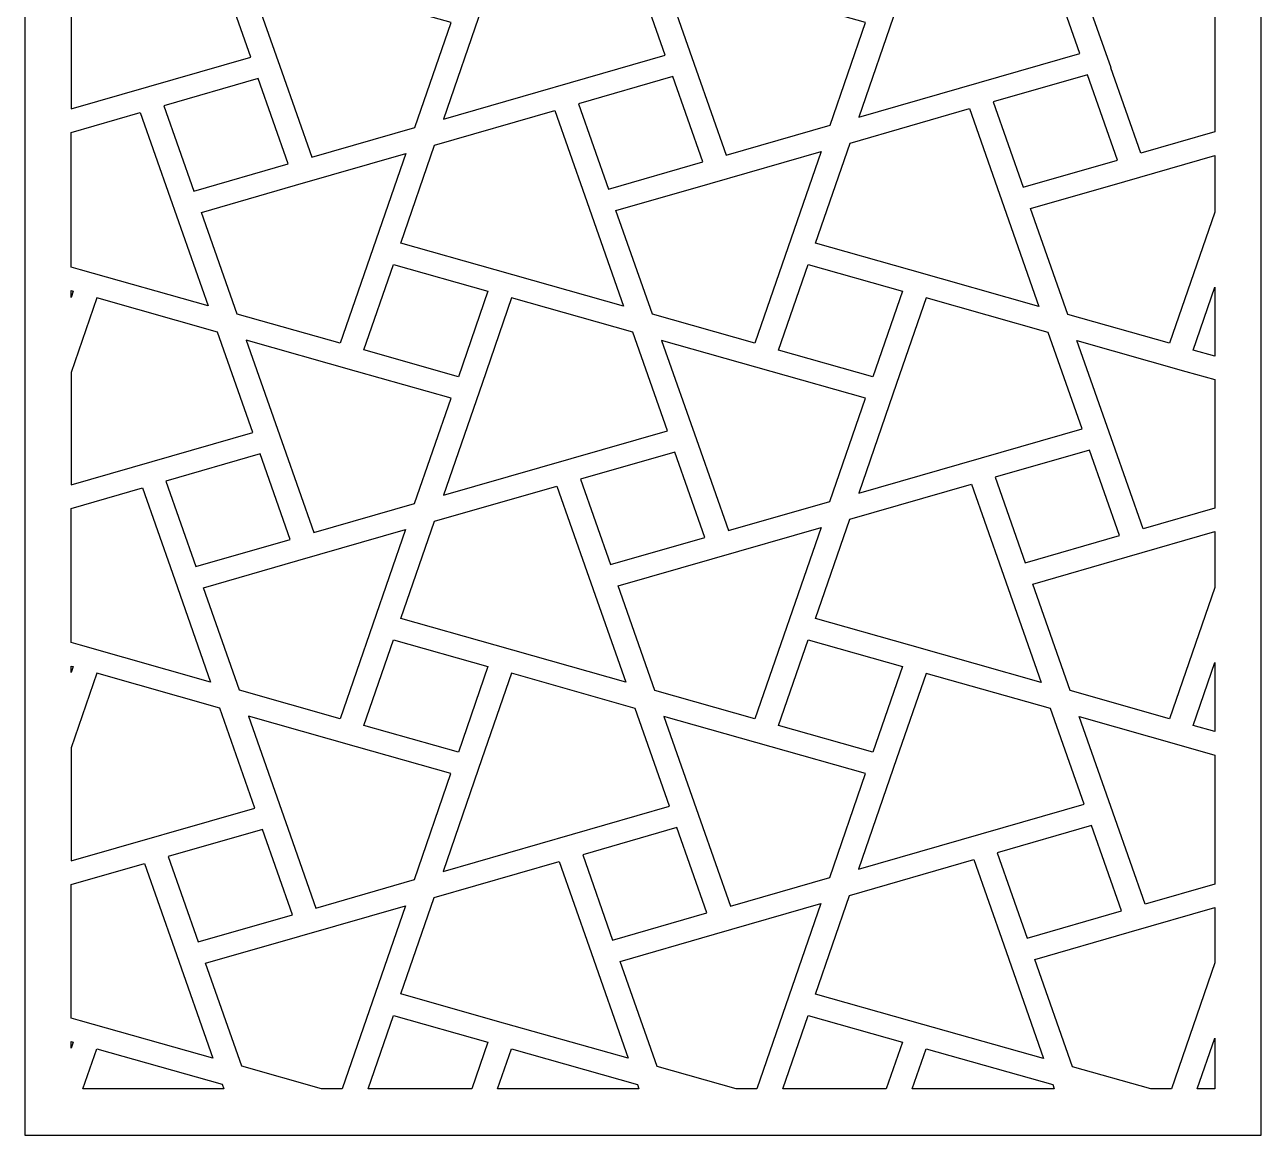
# Model space of a CAD drawing. Header units: centimetres. Extents: x 22.17 to 27, y -0.15 to 9.
# Drawn here: x 22.166 to 27, y -0.153 to 4.188 of the extents above; entities that cross this region are included whole.
import ezdxf

# ---------------------------------------------------------------- set-up
doc = ezdxf.new("R2010")
doc.units = ezdxf.units.CM
doc.header["$MEASUREMENT"] = 0
doc.layers.add('layer 1', color=7, linetype='Continuous')

msp = doc.modelspace()

# ---------------------------------------------------------------- linework, layer by layer
at = {"layer": 'layer 1', "color": 250}
for points, knots in [([(22.16623, -0.15276), (22.16623, -0.15276), (22.16623, -0.10333), (22.16623, -0.10333), (22.16623, -0.10333), (22.16623, -0.10333), (22.16623, 0.26172), (22.16623, 0.26172), (22.16623, 0.26172), (22.16623, 0.26172), (22.16623, 0.3568), (22.16623, 0.3568), (22.16623, 0.3568), (22.16623, 0.3568), (22.16623, 0.77526), (22.16623, 0.77526), (22.16623, 0.77526), (22.16623, 0.77526), (22.16623, 1.12919), (22.16623, 1.12919), (22.16623, 1.12919), (22.16623, 1.12919), (22.16623, 1.27306), (22.16623, 1.27306), (22.16623, 1.27306), (22.16623, 1.27306), (22.16623, 1.36427), (22.16623, 1.36427), (22.16623, 1.36427), (22.16623, 1.36427), (22.16623, 1.7291), (22.16623, 1.7291), (22.16623, 1.7291), (22.16623, 1.7291), (22.16623, 1.82413), (22.16623, 1.82413), (22.16623, 1.82413), (22.16623, 1.82413), (22.16623, 2.24503), (22.16623, 2.24503), (22.16623, 2.24503), (22.16623, 2.24503), (22.16623, 2.59707), (22.16623, 2.59707), (22.16623, 2.59707), (22.16623, 2.59707), (22.16623, 2.74019), (22.16623, 2.74019), (22.16623, 2.74019), (22.16623, 2.74019), (22.16623, 2.8316), (22.16623, 2.8316), (22.16623, 2.8316), (22.16623, 2.8316), (22.16623, 3.19648), (22.16623, 3.19648), (22.16623, 3.19648), (22.16623, 3.19648), (22.16623, 3.29142), (22.16623, 3.29142), (22.16623, 3.29142), (22.16623, 3.29142), (22.16623, 3.71458), (22.16623, 3.71458), (22.16623, 3.71458), (22.16623, 3.71458), (22.16623, 4.06454), (22.16623, 4.06454), (22.16623, 4.06454), (22.16623, 4.06454), (22.16623, 4.20776), (22.16623, 4.20776), (22.16623, 4.20776), (22.16623, 4.20776), (22.16623, 4.29885), (22.16623, 4.29885), (22.16623, 4.29885), (22.16623, 4.29885), (22.16623, 4.66385), (22.16623, 4.66385), (22.16623, 4.66385), (22.16623, 4.66385), (22.16623, 4.75893), (22.16623, 4.75893), (22.16623, 4.75893), (22.16623, 4.75893), (22.16623, 5.18455), (22.16623, 5.18455), (22.16623, 5.18455), (22.16623, 5.18455), (22.16623, 5.53186), (22.16623, 5.53186), (22.16623, 5.53186), (22.16623, 5.53186), (22.16623, 5.67516), (22.16623, 5.67516), (22.16623, 5.67516), (22.16623, 5.67516), (22.16623, 5.7664), (22.16623, 5.7664), (22.16623, 5.7664), (22.16623, 5.7664), (22.16623, 6.13115), (22.16623, 6.13115), (22.16623, 6.13115), (22.16623, 6.13115), (22.16623, 6.22638), (22.16623, 6.22638), (22.16623, 6.22638), (22.16623, 6.22638), (22.16623, 6.6541), (22.16623, 6.6541), (22.16623, 6.6541), (22.16623, 6.6541), (22.16623, 6.99869), (22.16623, 6.99869), (22.16623, 6.99869), (22.16623, 6.99869), (22.16623, 7.14261), (22.16623, 7.14261), (22.16623, 7.14261), (22.16623, 7.14261), (22.16623, 7.23379), (22.16623, 7.23379), (22.16623, 7.23379), (22.16623, 7.23379), (22.16623, 7.59864), (22.16623, 7.59864), (22.16623, 7.59864), (22.16623, 7.59864), (22.16623, 7.69366), (22.16623, 7.69366), (22.16623, 7.69366), (22.16623, 7.69366), (22.16623, 8.12407), (22.16623, 8.12407), (22.16623, 8.12407), (22.16623, 8.12407), (22.16623, 8.46601), (22.16623, 8.46601), (22.16623, 8.46601), (22.16623, 8.46601), (22.16623, 8.60998), (22.16623, 8.60998), (22.16623, 8.60998), (22.16623, 8.60998), (22.16623, 8.70122), (22.16623, 8.70122), (22.16623, 8.70122), (22.16623, 8.70122), (22.16623, 9.00077), (22.16623, 9.00077), (22.16623, 9.00077), (22.16623, 9.00077), (26.99977, 9.00077), (26.99977, 9.00077), (26.99977, 9.00077), (26.99977, 9.00077), (26.99977, 8.71055), (26.99977, 8.71055), (26.99977, 8.71055), (26.99977, 8.71055), (26.99977, 8.61886), (26.99977, 8.61886), (26.99977, 8.61886), (26.99977, 8.61886), (26.99977, 8.38246), (26.99977, 8.38246), (26.99977, 8.38246), (26.99977, 8.38246), (26.99977, 8.08891), (26.99977, 8.08891), (26.99977, 8.08891), (26.99977, 8.08891), (26.99977, 7.70438), (26.99977, 7.70438), (26.99977, 7.70438), (26.99977, 7.70438), (26.99977, 7.61284), (26.99977, 7.61284), (26.99977, 7.61284), (26.99977, 7.61284), (26.99977, 7.24316), (26.99977, 7.24316), (26.99977, 7.24316), (26.99977, 7.24316), (26.99977, 7.15163), (26.99977, 7.15163), (26.99977, 7.15163), (26.99977, 7.15163), (26.99977, 6.91528), (26.99977, 6.91528), (26.99977, 6.91528), (26.99977, 6.91528), (26.99977, 6.62165), (26.99977, 6.62165), (26.99977, 6.62165), (26.99977, 6.62165), (26.99977, 6.23686), (26.99977, 6.23686), (26.99977, 6.23686), (26.99977, 6.23686), (26.99977, 6.14559), (26.99977, 6.14559), (26.99977, 6.14559), (26.99977, 6.14559), (26.99977, 5.77581), (26.99977, 5.77581), (26.99977, 5.77581), (26.99977, 5.77581), (26.99977, 5.68406), (26.99977, 5.68406), (26.99977, 5.68406), (26.99977, 5.68406), (26.99977, 5.4479), (26.99977, 5.4479), (26.99977, 5.4479), (26.99977, 5.4479), (26.99977, 5.15446), (26.99977, 5.15446), (26.99977, 5.15446), (26.99977, 5.15446), (26.99977, 4.76954), (26.99977, 4.76954), (26.99977, 4.76954), (26.99977, 4.76954), (26.99977, 4.67812), (26.99977, 4.67812), (26.99977, 4.67812), (26.99977, 4.67812), (26.99977, 4.30858), (26.99977, 4.30858), (26.99977, 4.30858), (26.99977, 4.30858), (26.99977, 4.21673), (26.99977, 4.21673), (26.99977, 4.21673), (26.99977, 4.21673), (26.99977, 3.98074), (26.99977, 3.98074), (26.99977, 3.98074), (26.99977, 3.98074), (26.99977, 3.68724), (26.99977, 3.68724), (26.99977, 3.68724), (26.99977, 3.68724), (26.99977, 3.30216), (26.99977, 3.30216), (26.99977, 3.30216), (26.99977, 3.30216), (26.99977, 3.21065), (26.99977, 3.21065), (26.99977, 3.21065), (26.99977, 3.21065), (26.99977, 2.84103), (26.99977, 2.84103), (26.99977, 2.84103), (26.99977, 2.84103), (26.99977, 2.74949), (26.99977, 2.74949), (26.99977, 2.74949), (26.99977, 2.74949), (26.99977, 2.51344), (26.99977, 2.51344), (26.99977, 2.51344), (26.99977, 2.51344), (26.99977, 2.22), (26.99977, 2.22), (26.99977, 2.22), (26.99977, 2.22), (26.99977, 1.83465), (26.99977, 1.83465), (26.99977, 1.83465), (26.99977, 1.83465), (26.99977, 1.74346), (26.99977, 1.74346), (26.99977, 1.74346), (26.99977, 1.74346), (26.99977, 1.3736), (26.99977, 1.3736), (26.99977, 1.3736), (26.99977, 1.3736), (26.99977, 1.28193), (26.99977, 1.28193), (26.99977, 1.28193), (26.99977, 1.28193), (26.99977, 1.04618), (26.99977, 1.04618), (26.99977, 1.04618), (26.99977, 1.04618), (26.99977, 0.75299), (26.99977, 0.75299), (26.99977, 0.75299), (26.99977, 0.75299), (26.99977, 0.36727), (26.99977, 0.36727), (26.99977, 0.36727), (26.99977, 0.36727), (26.99977, 0.27598), (26.99977, 0.27598), (26.99977, 0.27598), (26.99977, 0.27598), (26.99977, -0.09355), (26.99977, -0.09355), (26.99977, -0.09355), (26.99977, -0.09355), (26.99977, -0.15276), (26.99977, -0.15276), (26.99977, -0.15276), (26.99977, -0.15276), (22.16623, -0.15276), (22.16623, -0.15276)], [0, 0, 0, 0, 0.0126582, 0.0126582, 0.0126582, 0.0126582, 0.0253165, 0.0253165, 0.0253165, 0.0253165, 0.0379747, 0.0379747, 0.0379747, 0.0379747, 0.0506329, 0.0506329, 0.0506329, 0.0506329, 0.0632911, 0.0632911, 0.0632911, 0.0632911, 0.0759494, 0.0759494, 0.0759494, 0.0759494, 0.0886076, 0.0886076, 0.0886076, 0.0886076, 0.1012658, 0.1012658, 0.1012658, 0.1012658, 0.1139241, 0.1139241, 0.1139241, 0.1139241, 0.1265823, 0.1265823, 0.1265823, 0.1265823, 0.1392405, 0.1392405, 0.1392405, 0.1392405, 0.1518987, 0.1518987, 0.1518987, 0.1518987, 0.164557, 0.164557, 0.164557, 0.164557, 0.1772152, 0.1772152, 0.1772152, 0.1772152, 0.1898734, 0.1898734, 0.1898734, 0.1898734, 0.2025316, 0.2025316, 0.2025316, 0.2025316, 0.2151899, 0.2151899, 0.2151899, 0.2151899, 0.2278481, 0.2278481, 0.2278481, 0.2278481, 0.2405063, 0.2405063, 0.2405063, 0.2405063, 0.2531646, 0.2531646, 0.2531646, 0.2531646, 0.2658228, 0.2658228, 0.2658228, 0.2658228, 0.278481, 0.278481, 0.278481, 0.278481, 0.2911392, 0.2911392, 0.2911392, 0.2911392, 0.3037975, 0.3037975, 0.3037975, 0.3037975, 0.3164557, 0.3164557, 0.3164557, 0.3164557, 0.3291139, 0.3291139, 0.3291139, 0.3291139, 0.3417722, 0.3417722, 0.3417722, 0.3417722, 0.3544304, 0.3544304, 0.3544304, 0.3544304, 0.3670886, 0.3670886, 0.3670886, 0.3670886, 0.3797468, 0.3797468, 0.3797468, 0.3797468, 0.3924051, 0.3924051, 0.3924051, 0.3924051, 0.4050633, 0.4050633, 0.4050633, 0.4050633, 0.4177215, 0.4177215, 0.4177215, 0.4177215, 0.4303797, 0.4303797, 0.4303797, 0.4303797, 0.443038, 0.443038, 0.443038, 0.443038, 0.4556962, 0.4556962, 0.4556962, 0.4556962, 0.4683544, 0.4683544, 0.4683544, 0.4683544, 0.4810127, 0.4810127, 0.4810127, 0.4810127, 0.4936709, 0.4936709, 0.4936709, 0.4936709, 0.5063291, 0.5063291, 0.5063291, 0.5063291, 0.5189873, 0.5189873, 0.5189873, 0.5189873, 0.5316456, 0.5316456, 0.5316456, 0.5316456, 0.5443038, 0.5443038, 0.5443038, 0.5443038, 0.556962, 0.556962, 0.556962, 0.556962, 0.5696203, 0.5696203, 0.5696203, 0.5696203, 0.5822785, 0.5822785, 0.5822785, 0.5822785, 0.5949367, 0.5949367, 0.5949367, 0.5949367, 0.6075949, 0.6075949, 0.6075949, 0.6075949, 0.6202532, 0.6202532, 0.6202532, 0.6202532, 0.6329114, 0.6329114, 0.6329114, 0.6329114, 0.6455696, 0.6455696, 0.6455696, 0.6455696, 0.6582278, 0.6582278, 0.6582278, 0.6582278, 0.6708861, 0.6708861, 0.6708861, 0.6708861, 0.6835443, 0.6835443, 0.6835443, 0.6835443, 0.6962025, 0.6962025, 0.6962025, 0.6962025, 0.7088608, 0.7088608, 0.7088608, 0.7088608, 0.721519, 0.721519, 0.721519, 0.721519, 0.7341772, 0.7341772, 0.7341772, 0.7341772, 0.7468354, 0.7468354, 0.7468354, 0.7468354, 0.7594937, 0.7594937, 0.7594937, 0.7594937, 0.7721519, 0.7721519, 0.7721519, 0.7721519, 0.7848101, 0.7848101, 0.7848101, 0.7848101, 0.7974684, 0.7974684, 0.7974684, 0.7974684, 0.8101266, 0.8101266, 0.8101266, 0.8101266, 0.8227848, 0.8227848, 0.8227848, 0.8227848, 0.835443, 0.835443, 0.835443, 0.835443, 0.8481013, 0.8481013, 0.8481013, 0.8481013, 0.8607595, 0.8607595, 0.8607595, 0.8607595, 0.8734177, 0.8734177, 0.8734177, 0.8734177, 0.8860759, 0.8860759, 0.8860759, 0.8860759, 0.8987342, 0.8987342, 0.8987342, 0.8987342, 0.9113924, 0.9113924, 0.9113924, 0.9113924, 0.9240506, 0.9240506, 0.9240506, 0.9240506, 0.9367089, 0.9367089, 0.9367089, 0.9367089, 0.9493671, 0.9493671, 0.9493671, 0.9493671, 0.9620253, 0.9620253, 0.9620253, 0.9620253, 0.9746835, 0.9746835, 0.9746835, 0.9746835, 1, 1, 1, 1]), ([(22.34749, 4.29586), (22.34749, 4.29586), (22.44811, 4.5874), (22.44811, 4.5874), (22.44811, 4.5874), (22.44811, 4.5874), (22.91024, 4.45675), (22.91024, 4.45675), (22.91024, 4.45675), (22.91024, 4.45675), (23.0494, 4.06079), (23.0494, 4.06079), (23.0494, 4.06079), (23.0494, 4.06079), (22.34749, 3.8586), (22.34749, 3.8586), (22.34749, 3.8586), (22.34749, 3.8586), (22.34749, 4.29586), (22.34749, 4.29586)], [0, 0, 0, 0, 0.1666667, 0.1666667, 0.1666667, 0.1666667, 0.3333333, 0.3333333, 0.3333333, 0.3333333, 0.5, 0.5, 0.5, 0.5, 0.6666667, 0.6666667, 0.6666667, 0.6666667, 1, 1, 1, 1]), ([(23.95353, 4.25321), (23.95353, 4.25321), (24.06888, 4.5874), (24.06888, 4.5874), (24.06888, 4.5874), (24.06888, 4.5874), (24.53395, 4.45586), (24.53395, 4.45586), (24.53395, 4.45586), (24.53395, 4.45586), (24.67016, 4.06813), (24.67016, 4.06813), (24.67016, 4.06813), (24.67016, 4.06813), (23.80382, 3.81882), (23.80382, 3.81882), (23.80382, 3.81882), (23.80382, 3.81882), (23.95353, 4.25321), (23.95353, 4.25321)], [0, 0, 0, 0, 0.1666667, 0.1666667, 0.1666667, 0.1666667, 0.3333333, 0.3333333, 0.3333333, 0.3333333, 0.5, 0.5, 0.5, 0.5, 0.6666667, 0.6666667, 0.6666667, 0.6666667, 1, 1, 1, 1]), ([(25.5743, 4.25321), (25.5743, 4.25321), (25.68989, 4.5874), (25.68989, 4.5874), (25.68989, 4.5874), (25.68989, 4.5874), (26.15742, 4.45497), (26.15742, 4.45497), (26.15742, 4.45497), (26.15742, 4.45497), (26.29068, 4.07568), (26.29068, 4.07568), (26.29068, 4.07568), (26.29068, 4.07568), (25.42729, 3.82704), (25.42729, 3.82704), (25.42729, 3.82704), (25.42729, 3.82704), (25.5743, 4.25321), (25.5743, 4.25321)], [0, 0, 0, 0, 0.1666667, 0.1666667, 0.1666667, 0.1666667, 0.3333333, 0.3333333, 0.3333333, 0.3333333, 0.5, 0.5, 0.5, 0.5, 0.6666667, 0.6666667, 0.6666667, 0.6666667, 1, 1, 1, 1]), ([(23.46342, 4.30032), (23.46342, 4.30032), (23.83254, 4.19589), (23.83254, 4.19589), (23.83254, 4.19589), (23.83254, 4.19589), (23.69117, 3.78638), (23.69117, 3.78638), (23.69117, 3.78638), (23.69117, 3.78638), (23.28819, 3.67018), (23.28819, 3.67018), (23.28819, 3.67018), (23.28819, 3.67018), (23.17088, 4.00391), (23.17088, 4.00391), (23.17088, 4.00391), (23.17088, 4.00391), (23.02289, 4.42497), (23.02289, 4.42497), (23.02289, 4.42497), (23.02289, 4.42497), (23.46342, 4.3001), (23.46342, 4.3001), (23.46342, 4.3001), (23.46342, 4.3001), (23.46342, 4.30032), (23.46342, 4.30032)], [0, 0, 0, 0, 0.125, 0.125, 0.125, 0.125, 0.25, 0.25, 0.25, 0.25, 0.375, 0.375, 0.375, 0.375, 0.5, 0.5, 0.5, 0.5, 0.625, 0.625, 0.625, 0.625, 0.75, 0.75, 0.75, 0.75, 1, 1, 1, 1]), ([(25.08394, 4.30032), (25.08394, 4.30032), (25.4533, 4.19589), (25.4533, 4.19589), (25.4533, 4.19589), (25.4533, 4.19589), (25.31464, 3.79483), (25.31464, 3.79483), (25.31464, 3.79483), (25.31464, 3.79483), (24.90871, 3.67773), (24.90871, 3.67773), (24.90871, 3.67773), (24.90871, 3.67773), (24.7914, 4.01124), (24.7914, 4.01124), (24.7914, 4.01124), (24.7914, 4.01124), (24.6466, 4.42408), (24.6466, 4.42408), (24.6466, 4.42408), (24.6466, 4.42408), (25.08394, 4.30032), (25.08394, 4.30032)], [0, 0, 0, 0, 0.1428571, 0.1428571, 0.1428571, 0.1428571, 0.2857143, 0.2857143, 0.2857143, 0.2857143, 0.4285714, 0.4285714, 0.4285714, 0.4285714, 0.5714286, 0.5714286, 0.5714286, 0.5714286, 0.7142857, 0.7142857, 0.7142857, 0.7142857, 1, 1, 1, 1]), ([(26.81852, 4.26812), (26.81852, 4.26812), (26.70495, 4.30032), (26.70495, 4.30032), (26.70495, 4.30032), (26.70495, 4.30032), (26.27031, 4.42319), (26.27031, 4.42319), (26.27031, 4.42319), (26.27031, 4.42319), (26.41241, 4.01902), (26.41241, 4.01902), (26.41241, 4.01902), (26.41241, 4.01902), (26.41216, 4.0188), (26.41216, 4.0188), (26.41216, 4.0188), (26.41216, 4.0188), (26.52923, 3.68528), (26.52923, 3.68528), (26.52923, 3.68528), (26.52923, 3.68528), (26.81852, 3.76855), (26.81852, 3.76855), (26.81852, 3.76855), (26.81852, 3.76855), (26.81852, 4.26812), (26.81852, 4.26812)], [0, 0, 0, 0, 0.125, 0.125, 0.125, 0.125, 0.25, 0.25, 0.25, 0.25, 0.375, 0.375, 0.375, 0.375, 0.5, 0.5, 0.5, 0.5, 0.625, 0.625, 0.625, 0.625, 0.75, 0.75, 0.75, 0.75, 1, 1, 1, 1]), ([(23.0786, 3.97747), (23.0786, 3.97747), (23.19591, 3.64373), (23.19591, 3.64373), (23.19591, 3.64373), (23.19591, 3.64373), (22.82729, 3.53752), (22.82729, 3.53752), (22.82729, 3.53752), (22.82729, 3.53752), (22.71022, 3.87126), (22.71022, 3.87126), (22.71022, 3.87126), (22.71022, 3.87126), (23.0786, 3.97747), (23.0786, 3.97747)], [0, 0, 0, 0, 0.2, 0.2, 0.2, 0.2, 0.4, 0.4, 0.4, 0.4, 0.6, 0.6, 0.6, 0.6, 1, 1, 1, 1]), ([(24.69937, 3.9848), (24.69937, 3.9848), (24.81643, 3.65129), (24.81643, 3.65129), (24.81643, 3.65129), (24.81643, 3.65129), (24.44805, 3.54508), (24.44805, 3.54508), (24.44805, 3.54508), (24.44805, 3.54508), (24.33074, 3.87859), (24.33074, 3.87859), (24.33074, 3.87859), (24.33074, 3.87859), (24.69937, 3.9848), (24.69937, 3.9848)], [0, 0, 0, 0, 0.2, 0.2, 0.2, 0.2, 0.4, 0.4, 0.4, 0.4, 0.6, 0.6, 0.6, 0.6, 1, 1, 1, 1]), ([(26.31989, 3.99236), (26.31989, 3.99236), (26.4372, 3.65862), (26.4372, 3.65862), (26.4372, 3.65862), (26.4372, 3.65862), (26.06882, 3.55263), (26.06882, 3.55263), (26.06882, 3.55263), (26.06882, 3.55263), (25.95151, 3.88637), (25.95151, 3.88637), (25.95151, 3.88637), (25.95151, 3.88637), (26.31989, 3.99236), (26.31989, 3.99236)], [0, 0, 0, 0, 0.2, 0.2, 0.2, 0.2, 0.4, 0.4, 0.4, 0.4, 0.6, 0.6, 0.6, 0.6, 1, 1, 1, 1]), ([(22.34749, 3.24025), (22.34749, 3.24025), (22.38455, 3.22978), (22.38455, 3.22978), (22.38455, 3.22978), (22.38455, 3.22978), (22.88349, 3.08869), (22.88349, 3.08869), (22.88349, 3.08869), (22.88349, 3.08869), (22.73526, 3.51108), (22.73526, 3.51108), (22.73526, 3.51108), (22.73526, 3.51108), (22.61795, 3.84482), (22.61795, 3.84482), (22.61795, 3.84482), (22.61795, 3.84482), (22.34749, 3.76684), (22.34749, 3.76684), (22.34749, 3.76684), (22.34749, 3.76684), (22.34749, 3.24025), (22.34749, 3.24025)], [0, 0, 0, 0, 0.1428571, 0.1428571, 0.1428571, 0.1428571, 0.2857143, 0.2857143, 0.2857143, 0.2857143, 0.4285714, 0.4285714, 0.4285714, 0.4285714, 0.5714286, 0.5714286, 0.5714286, 0.5714286, 0.7142857, 0.7142857, 0.7142857, 0.7142857, 1, 1, 1, 1]), ([(24.00556, 3.22978), (24.00556, 3.22978), (24.5072, 3.0878), (24.5072, 3.0878), (24.5072, 3.0878), (24.5072, 3.0878), (24.35578, 3.51864), (24.35578, 3.51864), (24.35578, 3.51864), (24.35578, 3.51864), (24.23871, 3.85215), (24.23871, 3.85215), (24.23871, 3.85215), (24.23871, 3.85215), (23.76848, 3.71661), (23.76848, 3.71661), (23.76848, 3.71661), (23.76848, 3.71661), (23.63644, 3.33422), (23.63644, 3.33422), (23.63644, 3.33422), (23.63644, 3.33422), (24.00556, 3.22978), (24.00556, 3.22978)], [0, 0, 0, 0, 0.1428571, 0.1428571, 0.1428571, 0.1428571, 0.2857143, 0.2857143, 0.2857143, 0.2857143, 0.4285714, 0.4285714, 0.4285714, 0.4285714, 0.5714286, 0.5714286, 0.5714286, 0.5714286, 0.7142857, 0.7142857, 0.7142857, 0.7142857, 1, 1, 1, 1]), ([(25.62632, 3.22978), (25.62632, 3.22978), (26.13091, 3.08691), (26.13091, 3.08691), (26.13091, 3.08691), (26.13091, 3.08691), (25.97679, 3.52597), (25.97679, 3.52597), (25.97679, 3.52597), (25.97679, 3.52597), (25.85947, 3.85971), (25.85947, 3.85971), (25.85947, 3.85971), (25.85947, 3.85971), (25.39219, 3.72528), (25.39219, 3.72528), (25.39219, 3.72528), (25.39219, 3.72528), (25.25697, 3.33422), (25.25697, 3.33422), (25.25697, 3.33422), (25.25697, 3.33422), (25.62632, 3.22978), (25.62632, 3.22978)], [0, 0, 0, 0, 0.1428571, 0.1428571, 0.1428571, 0.1428571, 0.2857143, 0.2857143, 0.2857143, 0.2857143, 0.4285714, 0.4285714, 0.4285714, 0.4285714, 0.5714286, 0.5714286, 0.5714286, 0.5714286, 0.7142857, 0.7142857, 0.7142857, 0.7142857, 1, 1, 1, 1]), ([(22.99639, 3.05669), (22.99639, 3.05669), (23.39986, 2.94249), (23.39986, 2.94249), (23.39986, 2.94249), (23.39986, 2.94249), (23.65608, 3.6844), (23.65608, 3.6844), (23.65608, 3.6844), (23.65608, 3.6844), (23.22512, 3.56019), (23.22512, 3.56019), (23.22512, 3.56019), (23.22512, 3.56019), (22.85674, 3.4542), (22.85674, 3.4542), (22.85674, 3.4542), (22.85674, 3.4542), (22.99639, 3.05669), (22.99639, 3.05669)], [0, 0, 0, 0, 0.1666667, 0.1666667, 0.1666667, 0.1666667, 0.3333333, 0.3333333, 0.3333333, 0.3333333, 0.5, 0.5, 0.5, 0.5, 0.6666667, 0.6666667, 0.6666667, 0.6666667, 1, 1, 1, 1]), ([(24.61985, 3.05581), (24.61985, 3.05581), (25.02062, 2.94249), (25.02062, 2.94249), (25.02062, 2.94249), (25.02062, 2.94249), (25.27979, 3.69284), (25.27979, 3.69284), (25.27979, 3.69284), (25.27979, 3.69284), (24.84588, 3.56774), (24.84588, 3.56774), (24.84588, 3.56774), (24.84588, 3.56774), (24.47726, 3.46176), (24.47726, 3.46176), (24.47726, 3.46176), (24.47726, 3.46176), (24.61985, 3.05581), (24.61985, 3.05581)], [0, 0, 0, 0, 0.1666667, 0.1666667, 0.1666667, 0.1666667, 0.3333333, 0.3333333, 0.3333333, 0.3333333, 0.5, 0.5, 0.5, 0.5, 0.6666667, 0.6666667, 0.6666667, 0.6666667, 1, 1, 1, 1]), ([(26.24356, 3.05492), (26.24356, 3.05492), (26.64139, 2.94249), (26.64139, 2.94249), (26.64139, 2.94249), (26.64139, 2.94249), (26.81852, 3.45559), (26.81852, 3.45559), (26.81852, 3.45559), (26.81852, 3.45559), (26.81852, 3.67667), (26.81852, 3.67667), (26.81852, 3.67667), (26.81852, 3.67667), (26.4664, 3.5753), (26.4664, 3.5753), (26.4664, 3.5753), (26.4664, 3.5753), (26.09803, 3.46909), (26.09803, 3.46909), (26.09803, 3.46909), (26.09803, 3.46909), (26.24356, 3.05492), (26.24356, 3.05492)], [0, 0, 0, 0, 0.1428571, 0.1428571, 0.1428571, 0.1428571, 0.2857143, 0.2857143, 0.2857143, 0.2857143, 0.4285714, 0.4285714, 0.4285714, 0.4285714, 0.5714286, 0.5714286, 0.5714286, 0.5714286, 0.7142857, 0.7142857, 0.7142857, 0.7142857, 1, 1, 1, 1]), ([(23.86125, 2.81184), (23.86125, 2.81184), (23.9766, 3.14624), (23.9766, 3.14624), (23.9766, 3.14624), (23.9766, 3.14624), (23.60749, 3.25067), (23.60749, 3.25067), (23.60749, 3.25067), (23.60749, 3.25067), (23.49214, 2.91649), (23.49214, 2.91649), (23.49214, 2.91649), (23.49214, 2.91649), (23.86125, 2.81184), (23.86125, 2.81184)], [0, 0, 0, 0, 0.2, 0.2, 0.2, 0.2, 0.4, 0.4, 0.4, 0.4, 0.6, 0.6, 0.6, 0.6, 1, 1, 1, 1]), ([(25.48202, 2.81184), (25.48202, 2.81184), (25.59736, 3.14602), (25.59736, 3.14602), (25.59736, 3.14602), (25.59736, 3.14602), (25.22825, 3.25067), (25.22825, 3.25067), (25.22825, 3.25067), (25.22825, 3.25067), (25.1129, 2.91627), (25.1129, 2.91627), (25.1129, 2.91627), (25.1129, 2.91627), (25.48202, 2.81184), (25.48202, 2.81184)], [0, 0, 0, 0, 0.2, 0.2, 0.2, 0.2, 0.4, 0.4, 0.4, 0.4, 0.6, 0.6, 0.6, 0.6, 1, 1, 1, 1]), ([(22.34749, 3.1221), (22.34749, 3.1221), (22.35584, 3.14624), (22.35584, 3.14624), (22.35584, 3.14624), (22.35584, 3.14624), (22.34749, 3.14845), (22.34749, 3.14845), (22.34749, 3.14845), (22.34749, 3.14845), (22.34749, 3.1221), (22.34749, 3.1221)], [0, 0, 0, 0, 0.25, 0.25, 0.25, 0.25, 0.5, 0.5, 0.5, 0.5, 1, 1, 1, 1]), ([(26.81852, 3.16156), (26.81852, 3.16156), (26.73367, 2.91627), (26.73367, 2.91627), (26.73367, 2.91627), (26.73367, 2.91627), (26.81852, 2.89228), (26.81852, 2.89228), (26.81852, 2.89228), (26.81852, 2.89228), (26.81852, 3.16156), (26.81852, 3.16156)], [0, 0, 0, 0, 0.25, 0.25, 0.25, 0.25, 0.5, 0.5, 0.5, 0.5, 1, 1, 1, 1]), ([(22.34749, 2.82849), (22.34749, 2.82849), (22.44811, 3.12002), (22.44811, 3.12002), (22.44811, 3.12002), (22.44811, 3.12002), (22.91932, 2.9867), (22.91932, 2.9867), (22.91932, 2.9867), (22.91932, 2.9867), (23.05749, 2.59364), (23.05749, 2.59364), (23.05749, 2.59364), (23.05749, 2.59364), (22.34749, 2.38907), (22.34749, 2.38907), (22.34749, 2.38907), (22.34749, 2.38907), (22.34749, 2.82849), (22.34749, 2.82849)], [0, 0, 0, 0, 0.1666667, 0.1666667, 0.1666667, 0.1666667, 0.3333333, 0.3333333, 0.3333333, 0.3333333, 0.5, 0.5, 0.5, 0.5, 0.6666667, 0.6666667, 0.6666667, 0.6666667, 1, 1, 1, 1]), ([(23.95377, 2.78584), (23.95377, 2.78584), (24.06888, 3.12002), (24.06888, 3.12002), (24.06888, 3.12002), (24.06888, 3.12002), (24.54303, 2.98581), (24.54303, 2.98581), (24.54303, 2.98581), (24.54303, 2.98581), (24.67826, 2.60097), (24.67826, 2.60097), (24.67826, 2.60097), (24.67826, 2.60097), (23.8026, 2.34878), (23.8026, 2.34878), (23.8026, 2.34878), (23.8026, 2.34878), (23.95377, 2.78584), (23.95377, 2.78584)], [0, 0, 0, 0, 0.1666667, 0.1666667, 0.1666667, 0.1666667, 0.3333333, 0.3333333, 0.3333333, 0.3333333, 0.5, 0.5, 0.5, 0.5, 0.6666667, 0.6666667, 0.6666667, 0.6666667, 1, 1, 1, 1]), ([(25.5743, 2.78584), (25.5743, 2.78584), (25.68964, 3.12002), (25.68964, 3.12002), (25.68964, 3.12002), (25.68964, 3.12002), (26.16674, 2.98493), (26.16674, 2.98493), (26.16674, 2.98493), (26.16674, 2.98493), (26.29902, 2.6083), (26.29902, 2.6083), (26.29902, 2.6083), (26.29902, 2.6083), (25.42631, 2.357), (25.42631, 2.357), (25.42631, 2.357), (25.42631, 2.357), (25.5743, 2.78584), (25.5743, 2.78584)], [0, 0, 0, 0, 0.1666667, 0.1666667, 0.1666667, 0.1666667, 0.3333333, 0.3333333, 0.3333333, 0.3333333, 0.5, 0.5, 0.5, 0.5, 0.6666667, 0.6666667, 0.6666667, 0.6666667, 1, 1, 1, 1]), ([(23.46318, 2.83272), (23.46318, 2.83272), (23.83254, 2.72829), (23.83254, 2.72829), (23.83254, 2.72829), (23.83254, 2.72829), (23.69019, 2.31634), (23.69019, 2.31634), (23.69019, 2.31634), (23.69019, 2.31634), (23.29629, 2.20302), (23.29629, 2.20302), (23.29629, 2.20302), (23.29629, 2.20302), (23.17898, 2.53654), (23.17898, 2.53654), (23.17898, 2.53654), (23.17898, 2.53654), (23.03197, 2.95493), (23.03197, 2.95493), (23.03197, 2.95493), (23.03197, 2.95493), (23.46318, 2.83272), (23.46318, 2.83272)], [0, 0, 0, 0, 0.1428571, 0.1428571, 0.1428571, 0.1428571, 0.2857143, 0.2857143, 0.2857143, 0.2857143, 0.4285714, 0.4285714, 0.4285714, 0.4285714, 0.5714286, 0.5714286, 0.5714286, 0.5714286, 0.7142857, 0.7142857, 0.7142857, 0.7142857, 1, 1, 1, 1]), ([(25.08394, 2.83272), (25.08394, 2.83272), (25.45306, 2.72851), (25.45306, 2.72851), (25.45306, 2.72851), (25.45306, 2.72851), (25.31366, 2.32456), (25.31366, 2.32456), (25.31366, 2.32456), (25.31366, 2.32456), (24.91681, 2.21035), (24.91681, 2.21035), (24.91681, 2.21035), (24.91681, 2.21035), (24.79974, 2.54409), (24.79974, 2.54409), (24.79974, 2.54409), (24.79974, 2.54409), (24.65568, 2.95404), (24.65568, 2.95404), (24.65568, 2.95404), (24.65568, 2.95404), (25.08394, 2.83272), (25.08394, 2.83272)], [0, 0, 0, 0, 0.1428571, 0.1428571, 0.1428571, 0.1428571, 0.2857143, 0.2857143, 0.2857143, 0.2857143, 0.4285714, 0.4285714, 0.4285714, 0.4285714, 0.5714286, 0.5714286, 0.5714286, 0.5714286, 0.7142857, 0.7142857, 0.7142857, 0.7142857, 1, 1, 1, 1]), ([(26.81852, 2.80066), (26.81852, 2.80066), (26.70495, 2.83272), (26.70495, 2.83272), (26.70495, 2.83272), (26.70495, 2.83272), (26.27939, 2.95315), (26.27939, 2.95315), (26.27939, 2.95315), (26.27939, 2.95315), (26.42051, 2.55142), (26.42051, 2.55142), (26.42051, 2.55142), (26.42051, 2.55142), (26.53782, 2.21769), (26.53782, 2.21769), (26.53782, 2.21769), (26.53782, 2.21769), (26.81852, 2.29854), (26.81852, 2.29854), (26.81852, 2.29854), (26.81852, 2.29854), (26.81852, 2.80066), (26.81852, 2.80066)], [0, 0, 0, 0, 0.1428571, 0.1428571, 0.1428571, 0.1428571, 0.2857143, 0.2857143, 0.2857143, 0.2857143, 0.4285714, 0.4285714, 0.4285714, 0.4285714, 0.5714286, 0.5714286, 0.5714286, 0.5714286, 0.7142857, 0.7142857, 0.7142857, 0.7142857, 1, 1, 1, 1]), ([(24.70747, 2.51743), (24.70747, 2.51743), (24.82478, 2.18369), (24.82478, 2.18369), (24.82478, 2.18369), (24.82478, 2.18369), (24.45615, 2.0777), (24.45615, 2.0777), (24.45615, 2.0777), (24.45615, 2.0777), (24.33884, 2.41144), (24.33884, 2.41144), (24.33884, 2.41144), (24.33884, 2.41144), (24.70747, 2.51743), (24.70747, 2.51743)], [0, 0, 0, 0, 0.2, 0.2, 0.2, 0.2, 0.4, 0.4, 0.4, 0.4, 0.6, 0.6, 0.6, 0.6, 1, 1, 1, 1]), ([(26.32848, 2.52498), (26.32848, 2.52498), (26.44554, 2.19124), (26.44554, 2.19124), (26.44554, 2.19124), (26.44554, 2.19124), (26.07716, 2.08503), (26.07716, 2.08503), (26.07716, 2.08503), (26.07716, 2.08503), (25.95985, 2.41877), (25.95985, 2.41877), (25.95985, 2.41877), (25.95985, 2.41877), (26.32848, 2.52498), (26.32848, 2.52498)], [0, 0, 0, 0, 0.2, 0.2, 0.2, 0.2, 0.4, 0.4, 0.4, 0.4, 0.6, 0.6, 0.6, 0.6, 1, 1, 1, 1]), ([(23.08695, 2.51009), (23.08695, 2.51009), (23.20401, 2.17636), (23.20401, 2.17636), (23.20401, 2.17636), (23.20401, 2.17636), (22.83539, 2.07037), (22.83539, 2.07037), (22.83539, 2.07037), (22.83539, 2.07037), (22.71832, 2.40388), (22.71832, 2.40388), (22.71832, 2.40388), (22.71832, 2.40388), (23.08695, 2.51009), (23.08695, 2.51009)], [0, 0, 0, 0, 0.2, 0.2, 0.2, 0.2, 0.4, 0.4, 0.4, 0.4, 0.6, 0.6, 0.6, 0.6, 1, 1, 1, 1]), ([(22.34749, 1.7727), (22.34749, 1.7727), (22.38455, 1.76219), (22.38455, 1.76219), (22.38455, 1.76219), (22.38455, 1.76219), (22.89282, 1.61865), (22.89282, 1.61865), (22.89282, 1.61865), (22.89282, 1.61865), (22.74336, 2.04371), (22.74336, 2.04371), (22.74336, 2.04371), (22.74336, 2.04371), (22.62604, 2.37744), (22.62604, 2.37744), (22.62604, 2.37744), (22.62604, 2.37744), (22.34749, 2.29723), (22.34749, 2.29723), (22.34749, 2.29723), (22.34749, 2.29723), (22.34749, 1.7727), (22.34749, 1.7727)], [0, 0, 0, 0, 0.1428571, 0.1428571, 0.1428571, 0.1428571, 0.2857143, 0.2857143, 0.2857143, 0.2857143, 0.4285714, 0.4285714, 0.4285714, 0.4285714, 0.5714286, 0.5714286, 0.5714286, 0.5714286, 0.7142857, 0.7142857, 0.7142857, 0.7142857, 1, 1, 1, 1]), ([(24.00556, 1.76219), (24.00556, 1.76219), (24.51628, 1.61776), (24.51628, 1.61776), (24.51628, 1.61776), (24.51628, 1.61776), (24.36387, 2.05104), (24.36387, 2.05104), (24.36387, 2.05104), (24.36387, 2.05104), (24.24681, 2.38478), (24.24681, 2.38478), (24.24681, 2.38478), (24.24681, 2.38478), (23.7675, 2.24679), (23.7675, 2.24679), (23.7675, 2.24679), (23.7675, 2.24679), (23.63644, 1.86684), (23.63644, 1.86684), (23.63644, 1.86684), (23.63644, 1.86684), (24.00556, 1.76219), (24.00556, 1.76219)], [0, 0, 0, 0, 0.1428571, 0.1428571, 0.1428571, 0.1428571, 0.2857143, 0.2857143, 0.2857143, 0.2857143, 0.4285714, 0.4285714, 0.4285714, 0.4285714, 0.5714286, 0.5714286, 0.5714286, 0.5714286, 0.7142857, 0.7142857, 0.7142857, 0.7142857, 1, 1, 1, 1]), ([(25.62632, 1.76219), (25.62632, 1.76219), (25.62608, 1.76241), (25.62608, 1.76241), (25.62608, 1.76241), (25.62608, 1.76241), (26.13999, 1.61709), (26.13999, 1.61709), (26.13999, 1.61709), (26.13999, 1.61709), (25.98489, 2.05859), (25.98489, 2.05859), (25.98489, 2.05859), (25.98489, 2.05859), (25.86757, 2.39233), (25.86757, 2.39233), (25.86757, 2.39233), (25.86757, 2.39233), (25.39096, 2.25501), (25.39096, 2.25501), (25.39096, 2.25501), (25.39096, 2.25501), (25.25697, 1.86662), (25.25697, 1.86662), (25.25697, 1.86662), (25.25697, 1.86662), (25.62632, 1.76219), (25.62632, 1.76219)], [0, 0, 0, 0, 0.125, 0.125, 0.125, 0.125, 0.25, 0.25, 0.25, 0.25, 0.375, 0.375, 0.375, 0.375, 0.5, 0.5, 0.5, 0.5, 0.625, 0.625, 0.625, 0.625, 0.75, 0.75, 0.75, 0.75, 1, 1, 1, 1]), ([(23.00522, 1.58687), (23.00522, 1.58687), (23.39961, 1.47511), (23.39961, 1.47511), (23.39961, 1.47511), (23.39961, 1.47511), (23.6551, 2.21435), (23.6551, 2.21435), (23.6551, 2.21435), (23.6551, 2.21435), (23.23346, 2.09303), (23.23346, 2.09303), (23.23346, 2.09303), (23.23346, 2.09303), (22.86484, 1.98683), (22.86484, 1.98683), (22.86484, 1.98683), (22.86484, 1.98683), (23.00522, 1.58687), (23.00522, 1.58687)], [0, 0, 0, 0, 0.1666667, 0.1666667, 0.1666667, 0.1666667, 0.3333333, 0.3333333, 0.3333333, 0.3333333, 0.5, 0.5, 0.5, 0.5, 0.6666667, 0.6666667, 0.6666667, 0.6666667, 1, 1, 1, 1]), ([(24.62893, 1.58599), (24.62893, 1.58599), (25.02062, 1.47511), (25.02062, 1.47511), (25.02062, 1.47511), (25.02062, 1.47511), (25.27881, 2.22257), (25.27881, 2.22257), (25.27881, 2.22257), (25.27881, 2.22257), (24.85398, 2.10037), (24.85398, 2.10037), (24.85398, 2.10037), (24.85398, 2.10037), (24.48536, 1.99416), (24.48536, 1.99416), (24.48536, 1.99416), (24.48536, 1.99416), (24.62893, 1.58599), (24.62893, 1.58599)], [0, 0, 0, 0, 0.1666667, 0.1666667, 0.1666667, 0.1666667, 0.3333333, 0.3333333, 0.3333333, 0.3333333, 0.5, 0.5, 0.5, 0.5, 0.6666667, 0.6666667, 0.6666667, 0.6666667, 1, 1, 1, 1]), ([(26.25264, 1.5851), (26.25264, 1.5851), (26.64139, 1.47511), (26.64139, 1.47511), (26.64139, 1.47511), (26.64139, 1.47511), (26.81852, 1.98818), (26.81852, 1.98818), (26.81852, 1.98818), (26.81852, 1.98818), (26.81852, 2.20667), (26.81852, 2.20667), (26.81852, 2.20667), (26.81852, 2.20667), (26.47499, 2.1077), (26.47499, 2.1077), (26.47499, 2.1077), (26.47499, 2.1077), (26.10637, 2.00171), (26.10637, 2.00171), (26.10637, 2.00171), (26.10637, 2.00171), (26.25264, 1.5851), (26.25264, 1.5851)], [0, 0, 0, 0, 0.1428571, 0.1428571, 0.1428571, 0.1428571, 0.2857143, 0.2857143, 0.2857143, 0.2857143, 0.4285714, 0.4285714, 0.4285714, 0.4285714, 0.5714286, 0.5714286, 0.5714286, 0.5714286, 0.7142857, 0.7142857, 0.7142857, 0.7142857, 1, 1, 1, 1]), ([(23.86125, 1.34468), (23.86125, 1.34468), (23.9766, 1.67886), (23.9766, 1.67886), (23.9766, 1.67886), (23.9766, 1.67886), (23.60749, 1.78329), (23.60749, 1.78329), (23.60749, 1.78329), (23.60749, 1.78329), (23.49214, 1.44911), (23.49214, 1.44911), (23.49214, 1.44911), (23.49214, 1.44911), (23.86125, 1.34468), (23.86125, 1.34468)], [0, 0, 0, 0, 0.2, 0.2, 0.2, 0.2, 0.4, 0.4, 0.4, 0.4, 0.6, 0.6, 0.6, 0.6, 1, 1, 1, 1]), ([(25.48202, 1.34446), (25.48202, 1.34446), (25.59736, 1.67886), (25.59736, 1.67886), (25.59736, 1.67886), (25.59736, 1.67886), (25.22825, 1.78329), (25.22825, 1.78329), (25.22825, 1.78329), (25.22825, 1.78329), (25.11266, 1.44911), (25.11266, 1.44911), (25.11266, 1.44911), (25.11266, 1.44911), (25.48202, 1.34446), (25.48202, 1.34446)], [0, 0, 0, 0, 0.2, 0.2, 0.2, 0.2, 0.4, 0.4, 0.4, 0.4, 0.6, 0.6, 0.6, 0.6, 1, 1, 1, 1]), ([(26.81852, 1.69487), (26.81852, 1.69487), (26.73367, 1.44889), (26.73367, 1.44889), (26.73367, 1.44889), (26.73367, 1.44889), (26.81852, 1.42489), (26.81852, 1.42489), (26.81852, 1.42489), (26.81852, 1.42489), (26.81852, 1.69487), (26.81852, 1.69487)], [0, 0, 0, 0, 0.25, 0.25, 0.25, 0.25, 0.5, 0.5, 0.5, 0.5, 1, 1, 1, 1]), ([(22.34749, 1.65534), (22.34749, 1.65534), (22.35559, 1.67886), (22.35559, 1.67886), (22.35559, 1.67886), (22.35559, 1.67886), (22.34749, 1.68101), (22.34749, 1.68101), (22.34749, 1.68101), (22.34749, 1.68101), (22.34749, 1.65534), (22.34749, 1.65534)], [0, 0, 0, 0, 0.25, 0.25, 0.25, 0.25, 0.5, 0.5, 0.5, 0.5, 1, 1, 1, 1]), ([(22.34749, 1.36176), (22.34749, 1.36176), (22.44811, 1.65287), (22.44811, 1.65287), (22.44811, 1.65287), (22.44811, 1.65287), (22.9284, 1.51666), (22.9284, 1.51666), (22.9284, 1.51666), (22.9284, 1.51666), (23.06584, 1.12604), (23.06584, 1.12604), (23.06584, 1.12604), (23.06584, 1.12604), (22.34749, 0.91926), (22.34749, 0.91926), (22.34749, 0.91926), (22.34749, 0.91926), (22.34749, 1.36176), (22.34749, 1.36176)], [0, 0, 0, 0, 0.1666667, 0.1666667, 0.1666667, 0.1666667, 0.3333333, 0.3333333, 0.3333333, 0.3333333, 0.5, 0.5, 0.5, 0.5, 0.6666667, 0.6666667, 0.6666667, 0.6666667, 1, 1, 1, 1]), ([(23.95353, 1.31846), (23.95353, 1.31846), (24.06888, 1.65287), (24.06888, 1.65287), (24.06888, 1.65287), (24.06888, 1.65287), (24.55211, 1.51577), (24.55211, 1.51577), (24.55211, 1.51577), (24.55211, 1.51577), (24.68636, 1.13337), (24.68636, 1.13337), (24.68636, 1.13337), (24.68636, 1.13337), (23.80161, 0.87852), (23.80161, 0.87852), (23.80161, 0.87852), (23.80161, 0.87852), (23.95353, 1.31846), (23.95353, 1.31846)], [0, 0, 0, 0, 0.1666667, 0.1666667, 0.1666667, 0.1666667, 0.3333333, 0.3333333, 0.3333333, 0.3333333, 0.5, 0.5, 0.5, 0.5, 0.6666667, 0.6666667, 0.6666667, 0.6666667, 1, 1, 1, 1]), ([(25.5743, 1.31846), (25.5743, 1.31846), (25.68964, 1.65264), (25.68964, 1.65264), (25.68964, 1.65264), (25.68964, 1.65264), (26.17582, 1.5151), (26.17582, 1.5151), (26.17582, 1.5151), (26.17582, 1.5151), (26.30712, 1.14115), (26.30712, 1.14115), (26.30712, 1.14115), (26.30712, 1.14115), (25.42532, 0.88718), (25.42532, 0.88718), (25.42532, 0.88718), (25.42532, 0.88718), (25.5743, 1.31846), (25.5743, 1.31846)], [0, 0, 0, 0, 0.1666667, 0.1666667, 0.1666667, 0.1666667, 0.3333333, 0.3333333, 0.3333333, 0.3333333, 0.5, 0.5, 0.5, 0.5, 0.6666667, 0.6666667, 0.6666667, 0.6666667, 1, 1, 1, 1]), ([(23.46318, 1.36557), (23.46318, 1.36557), (23.83229, 1.26091), (23.83229, 1.26091), (23.83229, 1.26091), (23.83229, 1.26091), (23.68921, 0.8463), (23.68921, 0.8463), (23.68921, 0.8463), (23.68921, 0.8463), (23.30439, 0.73542), (23.30439, 0.73542), (23.30439, 0.73542), (23.30439, 0.73542), (23.18708, 1.06916), (23.18708, 1.06916), (23.18708, 1.06916), (23.18708, 1.06916), (23.04105, 1.48489), (23.04105, 1.48489), (23.04105, 1.48489), (23.04105, 1.48489), (23.46318, 1.36557), (23.46318, 1.36557)], [0, 0, 0, 0, 0.1428571, 0.1428571, 0.1428571, 0.1428571, 0.2857143, 0.2857143, 0.2857143, 0.2857143, 0.4285714, 0.4285714, 0.4285714, 0.4285714, 0.5714286, 0.5714286, 0.5714286, 0.5714286, 0.7142857, 0.7142857, 0.7142857, 0.7142857, 1, 1, 1, 1]), ([(25.08394, 1.36534), (25.08394, 1.36534), (25.45306, 1.26091), (25.45306, 1.26091), (25.45306, 1.26091), (25.45306, 1.26091), (25.31268, 0.85474), (25.31268, 0.85474), (25.31268, 0.85474), (25.31268, 0.85474), (24.92491, 0.74298), (24.92491, 0.74298), (24.92491, 0.74298), (24.92491, 0.74298), (24.80784, 1.07649), (24.80784, 1.07649), (24.80784, 1.07649), (24.80784, 1.07649), (24.66476, 1.48422), (24.66476, 1.48422), (24.66476, 1.48422), (24.66476, 1.48422), (25.08394, 1.36534), (25.08394, 1.36534)], [0, 0, 0, 0, 0.1428571, 0.1428571, 0.1428571, 0.1428571, 0.2857143, 0.2857143, 0.2857143, 0.2857143, 0.4285714, 0.4285714, 0.4285714, 0.4285714, 0.5714286, 0.5714286, 0.5714286, 0.5714286, 0.7142857, 0.7142857, 0.7142857, 0.7142857, 1, 1, 1, 1]), ([(26.81852, 1.33322), (26.81852, 1.33322), (26.70495, 1.36534), (26.70495, 1.36534), (26.70495, 1.36534), (26.70495, 1.36534), (26.28847, 1.48333), (26.28847, 1.48333), (26.28847, 1.48333), (26.28847, 1.48333), (26.42861, 1.08427), (26.42861, 1.08427), (26.42861, 1.08427), (26.42861, 1.08427), (26.54592, 0.75053), (26.54592, 0.75053), (26.54592, 0.75053), (26.54592, 0.75053), (26.81852, 0.82902), (26.81852, 0.82902), (26.81852, 0.82902), (26.81852, 0.82902), (26.81852, 1.33322), (26.81852, 1.33322)], [0, 0, 0, 0, 0.1428571, 0.1428571, 0.1428571, 0.1428571, 0.2857143, 0.2857143, 0.2857143, 0.2857143, 0.4285714, 0.4285714, 0.4285714, 0.4285714, 0.5714286, 0.5714286, 0.5714286, 0.5714286, 0.7142857, 0.7142857, 0.7142857, 0.7142857, 1, 1, 1, 1]), ([(23.09504, 1.04272), (23.09504, 1.04272), (23.21236, 0.70898), (23.21236, 0.70898), (23.21236, 0.70898), (23.21236, 0.70898), (22.84373, 0.60277), (22.84373, 0.60277), (22.84373, 0.60277), (22.84373, 0.60277), (22.72642, 0.93651), (22.72642, 0.93651), (22.72642, 0.93651), (22.72642, 0.93651), (23.09504, 1.04272), (23.09504, 1.04272)], [0, 0, 0, 0, 0.2, 0.2, 0.2, 0.2, 0.4, 0.4, 0.4, 0.4, 0.6, 0.6, 0.6, 0.6, 1, 1, 1, 1]), ([(24.71581, 1.05005), (24.71581, 1.05005), (24.83288, 0.71654), (24.83288, 0.71654), (24.83288, 0.71654), (24.83288, 0.71654), (24.46425, 0.61033), (24.46425, 0.61033), (24.46425, 0.61033), (24.46425, 0.61033), (24.34719, 0.94384), (24.34719, 0.94384), (24.34719, 0.94384), (24.34719, 0.94384), (24.71581, 1.05005), (24.71581, 1.05005)], [0, 0, 0, 0, 0.2, 0.2, 0.2, 0.2, 0.4, 0.4, 0.4, 0.4, 0.6, 0.6, 0.6, 0.6, 1, 1, 1, 1]), ([(26.33657, 1.05761), (26.33657, 1.05761), (26.45389, 0.72387), (26.45389, 0.72387), (26.45389, 0.72387), (26.45389, 0.72387), (26.08526, 0.61788), (26.08526, 0.61788), (26.08526, 0.61788), (26.08526, 0.61788), (25.96795, 0.9514), (25.96795, 0.9514), (25.96795, 0.9514), (25.96795, 0.9514), (26.33657, 1.05761), (26.33657, 1.05761)], [0, 0, 0, 0, 0.2, 0.2, 0.2, 0.2, 0.4, 0.4, 0.4, 0.4, 0.6, 0.6, 0.6, 0.6, 1, 1, 1, 1]), ([(25.62608, 0.29481), (25.62608, 0.29481), (26.14907, 0.14705), (26.14907, 0.14705), (26.14907, 0.14705), (26.14907, 0.14705), (25.99298, 0.59122), (25.99298, 0.59122), (25.99298, 0.59122), (25.99298, 0.59122), (25.87592, 0.92495), (25.87592, 0.92495), (25.87592, 0.92495), (25.87592, 0.92495), (25.38998, 0.78497), (25.38998, 0.78497), (25.38998, 0.78497), (25.38998, 0.78497), (25.25697, 0.39924), (25.25697, 0.39924), (25.25697, 0.39924), (25.25697, 0.39924), (25.62608, 0.29481), (25.62608, 0.29481)], [0, 0, 0, 0, 0.1428571, 0.1428571, 0.1428571, 0.1428571, 0.2857143, 0.2857143, 0.2857143, 0.2857143, 0.4285714, 0.4285714, 0.4285714, 0.4285714, 0.5714286, 0.5714286, 0.5714286, 0.5714286, 0.7142857, 0.7142857, 0.7142857, 0.7142857, 1, 1, 1, 1]), ([(22.34749, 0.30552), (22.34749, 0.30552), (22.38455, 0.29503), (22.38455, 0.29503), (22.38455, 0.29503), (22.38455, 0.29503), (22.38479, 0.29503), (22.38479, 0.29503), (22.38479, 0.29503), (22.38479, 0.29503), (22.90165, 0.14883), (22.90165, 0.14883), (22.90165, 0.14883), (22.90165, 0.14883), (22.75145, 0.57633), (22.75145, 0.57633), (22.75145, 0.57633), (22.75145, 0.57633), (22.63439, 0.90984), (22.63439, 0.90984), (22.63439, 0.90984), (22.63439, 0.90984), (22.34749, 0.82737), (22.34749, 0.82737), (22.34749, 0.82737), (22.34749, 0.82737), (22.34749, 0.30552), (22.34749, 0.30552)], [0, 0, 0, 0, 0.125, 0.125, 0.125, 0.125, 0.25, 0.25, 0.25, 0.25, 0.375, 0.375, 0.375, 0.375, 0.5, 0.5, 0.5, 0.5, 0.625, 0.625, 0.625, 0.625, 0.75, 0.75, 0.75, 0.75, 1, 1, 1, 1]), ([(24.00531, 0.29503), (24.00531, 0.29503), (24.52536, 0.14794), (24.52536, 0.14794), (24.52536, 0.14794), (24.52536, 0.14794), (24.37222, 0.58388), (24.37222, 0.58388), (24.37222, 0.58388), (24.37222, 0.58388), (24.25491, 0.9174), (24.25491, 0.9174), (24.25491, 0.9174), (24.25491, 0.9174), (23.76652, 0.77675), (23.76652, 0.77675), (23.76652, 0.77675), (23.76652, 0.77675), (23.6362, 0.39946), (23.6362, 0.39946), (23.6362, 0.39946), (23.6362, 0.39946), (24.00531, 0.29503), (24.00531, 0.29503)], [0, 0, 0, 0, 0.1428571, 0.1428571, 0.1428571, 0.1428571, 0.2857143, 0.2857143, 0.2857143, 0.2857143, 0.4285714, 0.4285714, 0.4285714, 0.4285714, 0.5714286, 0.5714286, 0.5714286, 0.5714286, 0.7142857, 0.7142857, 0.7142857, 0.7142857, 1, 1, 1, 1]), ([(23.0143, 0.11683), (23.0143, 0.11683), (23.32626, 0.0285), (23.32626, 0.0285), (23.32626, 0.0285), (23.32626, 0.0285), (23.40679, 0.0285), (23.40679, 0.0285), (23.40679, 0.0285), (23.40679, 0.0285), (23.65412, 0.74431), (23.65412, 0.74431), (23.65412, 0.74431), (23.65412, 0.74431), (23.24156, 0.62544), (23.24156, 0.62544), (23.24156, 0.62544), (23.24156, 0.62544), (22.87294, 0.51923), (22.87294, 0.51923), (22.87294, 0.51923), (22.87294, 0.51923), (23.0143, 0.11683), (23.0143, 0.11683)], [0, 0, 0, 0, 0.1428571, 0.1428571, 0.1428571, 0.1428571, 0.2857143, 0.2857143, 0.2857143, 0.2857143, 0.4285714, 0.4285714, 0.4285714, 0.4285714, 0.5714286, 0.5714286, 0.5714286, 0.5714286, 0.7142857, 0.7142857, 0.7142857, 0.7142857, 1, 1, 1, 1]), ([(24.63801, 0.11594), (24.63801, 0.11594), (24.94719, 0.0285), (24.94719, 0.0285), (24.94719, 0.0285), (24.94719, 0.0285), (25.02779, 0.0285), (25.02779, 0.0285), (25.02779, 0.0285), (25.02779, 0.0285), (25.27758, 0.75275), (25.27758, 0.75275), (25.27758, 0.75275), (25.27758, 0.75275), (24.86208, 0.63299), (24.86208, 0.63299), (24.86208, 0.63299), (24.86208, 0.63299), (24.4937, 0.527), (24.4937, 0.527), (24.4937, 0.527), (24.4937, 0.527), (24.63801, 0.11594), (24.63801, 0.11594)], [0, 0, 0, 0, 0.1428571, 0.1428571, 0.1428571, 0.1428571, 0.2857143, 0.2857143, 0.2857143, 0.2857143, 0.4285714, 0.4285714, 0.4285714, 0.4285714, 0.5714286, 0.5714286, 0.5714286, 0.5714286, 0.7142857, 0.7142857, 0.7142857, 0.7142857, 1, 1, 1, 1]), ([(26.26172, 0.11505), (26.26172, 0.11505), (26.56772, 0.0285), (26.56772, 0.0285), (26.56772, 0.0285), (26.56772, 0.0285), (26.64832, 0.0285), (26.64832, 0.0285), (26.64832, 0.0285), (26.64832, 0.0285), (26.81852, 0.5213), (26.81852, 0.5213), (26.81852, 0.5213), (26.81852, 0.5213), (26.81852, 0.73714), (26.81852, 0.73714), (26.81852, 0.73714), (26.81852, 0.73714), (26.48309, 0.64054), (26.48309, 0.64054), (26.48309, 0.64054), (26.48309, 0.64054), (26.11447, 0.53434), (26.11447, 0.53434), (26.11447, 0.53434), (26.11447, 0.53434), (26.26172, 0.11505), (26.26172, 0.11505)], [0, 0, 0, 0, 0.125, 0.125, 0.125, 0.125, 0.25, 0.25, 0.25, 0.25, 0.375, 0.375, 0.375, 0.375, 0.5, 0.5, 0.5, 0.5, 0.625, 0.625, 0.625, 0.625, 0.75, 0.75, 0.75, 0.75, 1, 1, 1, 1]), ([(23.91352, 0.0285), (23.91352, 0.0285), (23.9766, 0.21126), (23.9766, 0.21126), (23.9766, 0.21126), (23.9766, 0.21126), (23.60749, 0.3157), (23.60749, 0.3157), (23.60749, 0.3157), (23.60749, 0.3157), (23.50836, 0.0285), (23.50836, 0.0285), (23.50836, 0.0285), (23.50836, 0.0285), (23.91352, 0.0285), (23.91352, 0.0285)], [0, 0, 0, 0, 0.2, 0.2, 0.2, 0.2, 0.4, 0.4, 0.4, 0.4, 0.6, 0.6, 0.6, 0.6, 1, 1, 1, 1]), ([(25.53411, 0.0285), (25.53411, 0.0285), (25.59736, 0.21126), (25.59736, 0.21126), (25.59736, 0.21126), (25.59736, 0.21126), (25.228, 0.3157), (25.228, 0.3157), (25.228, 0.3157), (25.228, 0.3157), (25.12909, 0.0285), (25.12909, 0.0285), (25.12909, 0.0285), (25.12909, 0.0285), (25.53411, 0.0285), (25.53411, 0.0285)], [0, 0, 0, 0, 0.2, 0.2, 0.2, 0.2, 0.4, 0.4, 0.4, 0.4, 0.6, 0.6, 0.6, 0.6, 1, 1, 1, 1]), ([(22.34749, 0.18728), (22.34749, 0.18728), (22.35584, 0.21149), (22.35584, 0.21149), (22.35584, 0.21149), (22.35584, 0.21149), (22.34749, 0.2137), (22.34749, 0.2137), (22.34749, 0.2137), (22.34749, 0.2137), (22.34749, 0.18728), (22.34749, 0.18728)], [0, 0, 0, 0, 0.25, 0.25, 0.25, 0.25, 0.5, 0.5, 0.5, 0.5, 1, 1, 1, 1]), ([(26.81852, 0.22739), (26.81852, 0.22739), (26.74982, 0.0285), (26.74982, 0.0285), (26.74982, 0.0285), (26.74982, 0.0285), (26.81852, 0.0285), (26.81852, 0.0285), (26.81852, 0.0285), (26.81852, 0.0285), (26.81852, 0.22739), (26.81852, 0.22739)], [0, 0, 0, 0, 0.25, 0.25, 0.25, 0.25, 0.5, 0.5, 0.5, 0.5, 1, 1, 1, 1]), ([(22.94393, 0.0285), (22.94393, 0.0285), (22.93748, 0.04684), (22.93748, 0.04684), (22.93748, 0.04684), (22.93748, 0.04684), (22.44811, 0.18527), (22.44811, 0.18527), (22.44811, 0.18527), (22.44811, 0.18527), (22.39389, 0.0285), (22.39389, 0.0285), (22.39389, 0.0285), (22.39389, 0.0285), (22.94393, 0.0285), (22.94393, 0.0285)], [0, 0, 0, 0, 0.2, 0.2, 0.2, 0.2, 0.4, 0.4, 0.4, 0.4, 0.6, 0.6, 0.6, 0.6, 1, 1, 1, 1]), ([(24.56732, 0.0285), (24.56732, 0.0285), (24.56119, 0.04595), (24.56119, 0.04595), (24.56119, 0.04595), (24.56119, 0.04595), (24.06888, 0.18527), (24.06888, 0.18527), (24.06888, 0.18527), (24.06888, 0.18527), (24.01477, 0.0285), (24.01477, 0.0285), (24.01477, 0.0285), (24.01477, 0.0285), (24.56732, 0.0285), (24.56732, 0.0285)], [0, 0, 0, 0, 0.2, 0.2, 0.2, 0.2, 0.4, 0.4, 0.4, 0.4, 0.6, 0.6, 0.6, 0.6, 1, 1, 1, 1]), ([(26.19072, 0.0285), (26.19072, 0.0285), (26.1849, 0.04506), (26.1849, 0.04506), (26.1849, 0.04506), (26.1849, 0.04506), (25.68964, 0.18504), (25.68964, 0.18504), (25.68964, 0.18504), (25.68964, 0.18504), (25.63557, 0.0285), (25.63557, 0.0285), (25.63557, 0.0285), (25.63557, 0.0285), (26.19072, 0.0285), (26.19072, 0.0285)], [0, 0, 0, 0, 0.2, 0.2, 0.2, 0.2, 0.4, 0.4, 0.4, 0.4, 0.6, 0.6, 0.6, 0.6, 1, 1, 1, 1])]:
    msp.add_open_spline(points, degree=3, knots=knots, dxfattribs=at)

doc.saveas('drawing.dxf')
